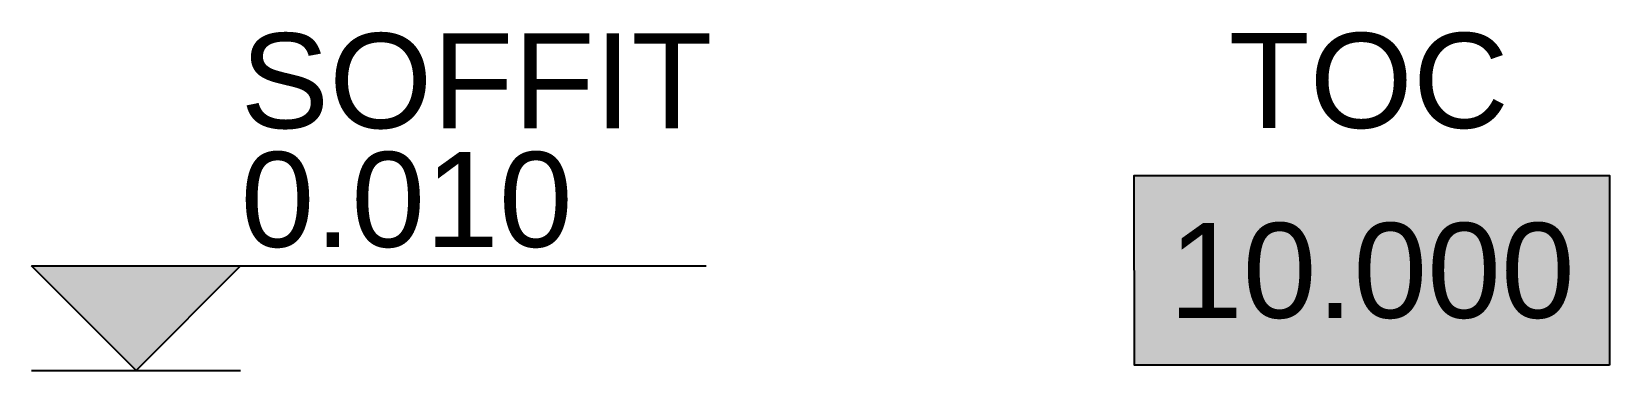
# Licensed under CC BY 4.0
# Model space of a CAD drawing. Extents: x -2.2 to 31, y 0 to 7.1.
import ezdxf
from ezdxf.enums import TextEntityAlignment as Align

# ---------------------------------------------------------------- set-up
doc = ezdxf.new("R2010")
doc.units = 0
doc.styles.add('LCE', font='arial.ttf')
doc.styles.get("Standard").update_dxf_attribs({"font": 'arial.ttf'})

# ---------------------------------------------------------------- blocks, each defined once
blk = doc.blocks.new('*U15')
at = {"linetype": 'ByBlock'}
h = blk.add_hatch(color=0, dxfattribs=at)
h.dxf.hatch_style = 1
h.paths.add_polyline_path([(2.2, 2.2), (-2.2, 2.2), (0, 0)])
at = {"color": 0, "linetype": 'ByBlock'}
for p, q in [((0, 0), (-2.2, 2.2)), ((-2.2, 2.2), (2.2, 2.2)), ((0, 2.2), (12, 2.2)), ((2.2, 2.2), (0, 0)), ((-2.2, 0), (2.2, 0)), ((-2.2, 0), (2.2, 0))]:
    blk.add_line(p, q, dxfattribs=at)
at = {"color": 0, "linetype": 'ByBlock', "flags": 8}
for tag, p in [('LOCATION', (2.2, 6.1)), ('LEVEL', (2.2, 3.6))]:
    blk.add_attdef(tag, text='', height=2, dxfattribs=at).set_placement(p, align=Align.MIDDLE_LEFT)
blk = doc.blocks.new('Level Indicator Plan 5.0.0')
at = {"true_color": 0xffffff, "transparency": 33554687}
h = blk.add_hatch(color=7, dxfattribs=at)
h.dxf.hatch_style = 1
h.paths.add_polyline_path([(5.001, 2), (-4.999, 1.998), (-4.998, -1.998), (5.002, -1.995)])
at = {"color": 0}
blk.add_lwpolyline([(5.002, -1.995), (-4.998, -1.998), (-4.999, 1.998), (5.001, 2)], close=True, dxfattribs=at)
at = {"color": 0, "flags": 8}
blk.add_attdef('WHAT_SHOWN', text='', height=2, dxfattribs=at).set_placement((-0.066, 3.999), align=Align.MIDDLE_CENTER)
at = {"color": 0, "style": 'LCE', "flags": 8}
blk.add_attdef('LEVEL', text='', height=2, dxfattribs=at).set_placement((0, 0), align=Align.MIDDLE_CENTER)

msp = doc.modelspace()

# ---------------------------------------------------------------- block references
at = {"color": 1}
ref = msp.add_blockref('*U15', (0, 0), dxfattribs=at)
ref.add_attrib('LEVEL', '0.010', dxfattribs={"color": 0, "linetype": 'ByBlock', "height": 2}).set_placement((2.2, 3.6), align=Align.MIDDLE_LEFT)
ref.add_attrib('LOCATION', 'SOFFIT', dxfattribs={"color": 0, "linetype": 'ByBlock', "height": 2}).set_placement((2.2, 6.1), align=Align.MIDDLE_LEFT)
ref = msp.add_blockref('Level Indicator Plan 5.0.0', (26.011, 2.106), dxfattribs=at)
ref.add_attrib('LEVEL', '10.000', dxfattribs={"color": 0, "height": 2, "style": 'LCE'}).set_placement((26.011, 2.106), align=Align.MIDDLE_CENTER)
ref.add_attrib('WHAT_SHOWN', 'TOC', dxfattribs={"color": 0, "height": 2}).set_placement((25.944, 6.105), align=Align.MIDDLE_CENTER)

doc.saveas('drawing.dxf')
